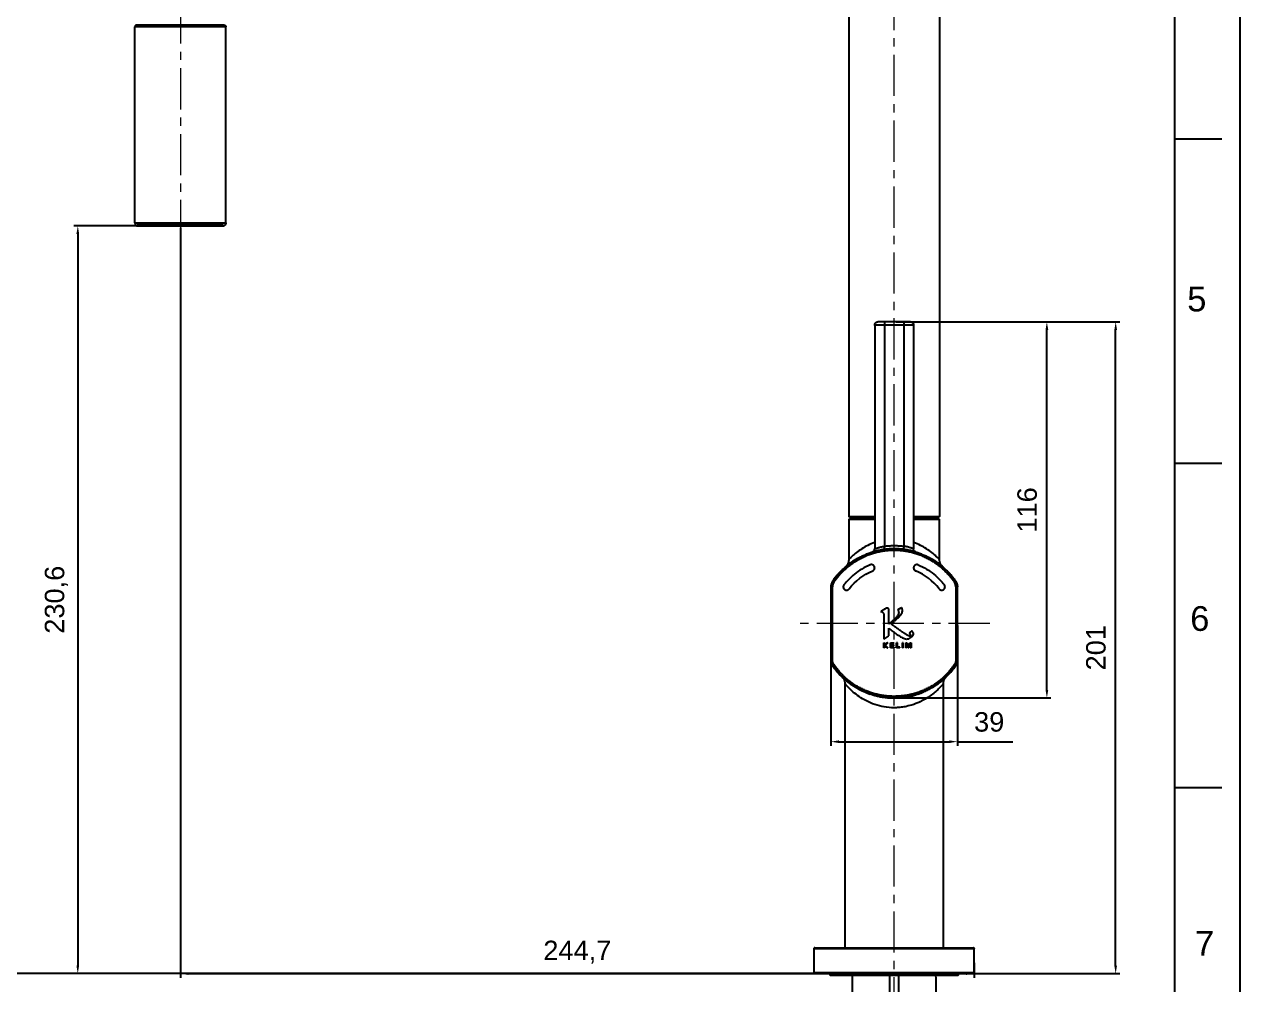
# Model space of a CAD drawing. Header units: millimetres. Extents: x 4044 to 4638, y 1705 to 2545.
# Drawn here: x 4263.5 to 4638.1, y 1864.4 to 2160.6 of the extents above; entities that cross this region are included whole.
import ezdxf

# ---------------------------------------------------------------- set-up
doc = ezdxf.new("R2010")
doc.units = ezdxf.units.MM
doc.linetypes.add('CENTERX2', pattern=[20.32, 12.7, -2.54, 2.54, -2.54])
doc.layers.get('Defpoints').update_dxf_attribs({"color": 3})
doc.layers.add('CENTER', color=1, linetype='CENTERX2', lineweight=15)
doc.layers.add('DIM', color=3, linetype='Continuous', lineweight=9)
doc.styles.get("Standard").update_dxf_attribs({"font": 'arial.ttf'})
doc.dimstyles.new('ISO-25$0', dxfattribs={"dimtxt": 3, "dimasz": 3.5, "dimexe": 1.25, "dimexo": 0, "dimtad": 1, "dimdsep": 46, "dimtxsty": 'Standard', "dimblk1": 'CLOSEDBLANK', "dimcen": 1, "dimadec": 0, "dimazin": 0, "dimtfac": 1, "dimtmove": 1, "dimatfit": 3, "dimfxl": 1, "dimarcsym": 0})

# ---------------------------------------------------------------- blocks, each defined once
blk = doc.blocks.new('*D15')
at = {"layer": 'Defpoints', "color": 0, "transparency": 16777216}
for p in [(4251.42, 2270.3), (4339.59, 2270.3), (4507.19, 1867.8)]:
    blk.add_point(p, dxfattribs=at)
at = {"layer": 'DIM', "color": 0, "lineweight": -2, "transparency": 16777216}
for p, q in [((4338.97, 2270.3), (4250.17, 2270.3)), ((4251.42, 1870.3), (4251.42, 2267.8)), ((4506.57, 1867.8), (4250.17, 1867.8))]:
    blk.add_line(p, q, dxfattribs=at)
at = {"layer": 'DIM', "color": 0, "transparency": 16777216}
for points in [[(4251.01, 2267.8), (4251.84, 2267.8), (4251.42, 2270.3)], [(4251.01, 1870.3), (4251.84, 1870.3), (4251.42, 1867.8)]]:
    blk.add_solid(points, dxfattribs=at)
at = {"layer": 'DIM', "color": 0, "transparency": 16777216, "insert": (4244.82, 2069.05), "char_height": 6, "attachment_point": 5, "rotation": 90}
blk.add_mtext('402,5', dxfattribs=at)
blk = doc.blocks.new('*D16')
at = {"layer": 'Defpoints', "color": 0, "transparency": 16777216}
for p in [(4311.59, 2098.37), (4556.29, 1871.8), (4556.29, 1867.8)]:
    blk.add_point(p, dxfattribs=at)
at = {"layer": 'DIM', "color": 0, "lineweight": -2, "transparency": 16777216}
for p, q in [((4311.59, 2097.74), (4311.59, 1866.55)), ((4556.29, 1871.18), (4556.29, 1866.55)), ((4314.09, 1867.8), (4553.79, 1867.8))]:
    blk.add_line(p, q, dxfattribs=at)
at = {"layer": 'DIM', "color": 0, "transparency": 16777216}
for points in [[(4314.09, 1868.21), (4314.09, 1867.38), (4311.59, 1867.8)], [(4553.79, 1868.21), (4553.79, 1867.38), (4556.29, 1867.8)]]:
    blk.add_solid(points, dxfattribs=at)
at = {"layer": 'DIM', "color": 0, "transparency": 16777216, "insert": (4433.94, 1874.4), "char_height": 6, "attachment_point": 5}
blk.add_mtext('244,7', dxfattribs=at)
blk = doc.blocks.new('*D17')
at = {"layer": 'Defpoints', "color": 0, "transparency": 16777216}
for p in [(4531.59, 2068.8), (4599.87, 2068.8), (4531.59, 1867.8)]:
    blk.add_point(p, dxfattribs=at)
at = {"layer": 'DIM', "color": 0, "lineweight": -2, "transparency": 16777216}
for p, q in [((4532.22, 2068.8), (4601.12, 2068.8)), ((4599.87, 1870.3), (4599.87, 2066.3)), ((4532.22, 1867.8), (4601.12, 1867.8))]:
    blk.add_line(p, q, dxfattribs=at)
at = {"layer": 'DIM', "color": 0, "transparency": 16777216}
for points in [[(4599.46, 2066.3), (4600.29, 2066.3), (4599.87, 2068.8)], [(4599.46, 1870.3), (4600.29, 1870.3), (4599.87, 1867.8)]]:
    blk.add_solid(points, dxfattribs=at)
at = {"layer": 'DIM', "color": 0, "transparency": 16777216, "insert": (4593.81, 1968.3), "char_height": 6, "attachment_point": 5, "rotation": 90}
blk.add_mtext('201', dxfattribs=at)
blk = doc.blocks.new('*D18')
at = {"layer": 'Defpoints', "color": 0, "transparency": 16777216}
for p in [(4531.59, 2068.8), (4578.67, 2068.8), (4531.59, 1952.8)]:
    blk.add_point(p, dxfattribs=at)
at = {"layer": 'DIM', "color": 0, "lineweight": -2, "transparency": 16777216}
for p, q in [((4532.22, 2068.8), (4579.92, 2068.8)), ((4578.67, 1955.3), (4578.67, 2066.3)), ((4532.22, 1952.8), (4579.92, 1952.8))]:
    blk.add_line(p, q, dxfattribs=at)
at = {"layer": 'DIM', "color": 0, "transparency": 16777216}
for points in [[(4578.25, 2066.3), (4579.09, 2066.3), (4578.67, 2068.8)], [(4578.25, 1955.3), (4579.09, 1955.3), (4578.67, 1952.8)]]:
    blk.add_solid(points, dxfattribs=at)
at = {"layer": 'DIM', "color": 0, "transparency": 16777216, "insert": (4572.61, 2010.8), "char_height": 6, "attachment_point": 5, "rotation": 90}
blk.add_mtext('116', dxfattribs=at)
blk = doc.blocks.new('*D19')
at = {"layer": 'Defpoints', "color": 0, "transparency": 16777216}
for p in [(4512.09, 1975.8), (4551.09, 1975.8), (4551.09, 1939.33)]:
    blk.add_point(p, dxfattribs=at)
at = {"layer": 'DIM', "color": 0, "lineweight": -2, "transparency": 16777216}
for p, q in [((4512.09, 1975.18), (4512.09, 1938.08)), ((4551.09, 1975.18), (4551.09, 1938.08)), ((4514.59, 1939.33), (4548.59, 1939.33)), ((4551.09, 1939.33), (4568.2, 1939.33))]:
    blk.add_line(p, q, dxfattribs=at)
at = {"layer": 'DIM', "color": 0, "transparency": 16777216}
for points in [[(4514.59, 1939.74), (4514.59, 1938.91), (4512.09, 1939.33)], [(4548.59, 1939.74), (4548.59, 1938.91), (4551.09, 1939.33)]]:
    blk.add_solid(points, dxfattribs=at)
at = {"layer": 'DIM', "color": 0, "transparency": 16777216, "insert": (4560.89, 1945.39), "char_height": 6, "attachment_point": 5}
blk.add_mtext('39', dxfattribs=at)
blk = doc.blocks.new('*D20')
at = {"layer": 'Defpoints', "color": 0, "transparency": 16777216}
for p in [(4311.59, 2098.4), (4279.97, 1867.8), (4311.59, 1867.8)]:
    blk.add_point(p, dxfattribs=at)
at = {"layer": 'DIM', "color": 0, "lineweight": -2, "transparency": 16777216}
for p, q in [((4310.97, 2098.4), (4278.72, 2098.4)), ((4279.97, 2095.9), (4279.97, 1870.3)), ((4310.97, 1867.8), (4278.72, 1867.8))]:
    blk.add_line(p, q, dxfattribs=at)
at = {"layer": 'DIM', "color": 0, "transparency": 16777216}
for points in [[(4279.55, 2095.9), (4280.39, 2095.9), (4279.97, 2098.4)], [(4279.55, 1870.3), (4280.39, 1870.3), (4279.97, 1867.8)]]:
    blk.add_solid(points, dxfattribs=at)
at = {"layer": 'DIM', "color": 0, "transparency": 16777216, "insert": (4273.36, 1983.1), "char_height": 6, "attachment_point": 5, "rotation": 90}
blk.add_mtext('230,6', dxfattribs=at)

msp = doc.modelspace()

# ---------------------------------------------------------------- linework, layer by layer
at = {"color": 7, "linetype": 'Continuous'}
for p, q in [((4638.1, 2545.19), (4638.1, 1705.19)), ((4618.1, 1725.19), (4618.1, 2525.19)), ((4618.1, 2125.19), (4632.64, 2125.19)), ((4618.1, 2025.19), (4632.64, 2025.19)), ((4618.1, 1925.19), (4632.64, 1925.19))]:
    msp.add_line(p, q, dxfattribs=at)
for centre, radius, start, end in [((3250.58, 1874.42), 1268.23, 359.32714, 359.67842), ((3248.37, 1874.44), 1281.95, 359.3272, 359.681), ((5814.82, 1874.44), 1281.95, 180.319, 180.6728), ((5812.6, 1874.42), 1268.23, 180.32158, 180.67286)]:
    msp.add_arc(centre, radius, start, end, dxfattribs=at)
for points in [[(4517.59, 2228.3), (4517.59, 2118.55), (4517.59, 2008.8)], [(4545.59, 2228.3), (4545.59, 2118.55), (4545.59, 2008.8)], [(4297.59, 2099.3), (4297.59, 2129.55), (4297.59, 2159.8)], [(4325.59, 2159.8), (4311.6, 2159.8), (4297.61, 2159.8)], [(4325.09, 2160.3), (4311.6, 2160.3), (4298.11, 2160.3)], [(4325.59, 2099.3), (4325.59, 2129.55), (4325.59, 2159.8)], [(4297.61, 2099.3), (4311.6, 2099.3), (4325.59, 2099.3)], [(4298.16, 2098.4), (4311.59, 2098.4), (4325.01, 2098.4)], [(4298.31, 2098.37), (4311.59, 2098.37), (4324.88, 2098.37)], [(4298.59, 2098.67), (4298.59, 2098.98), (4298.59, 2099.3)], [(4298.59, 2098.67), (4305.09, 2098.67), (4311.59, 2098.67)], [(4311.59, 2098.67), (4318.09, 2098.67), (4324.58, 2098.67)], [(4324.59, 2098.67), (4324.59, 2098.98), (4324.59, 2099.3)]]:
    msp.add_open_spline(points, degree=2)
for points, weights in [([(4298.09, 2160.3), (4297.59, 2160.3), (4297.59, 2159.8)], [1, 0.707106781187, 1]), ([(4325.09, 2160.3), (4325.59, 2160.3), (4325.59, 2159.8)], [1, 0.707106781187, 1]), ([(4298.31, 2098.37), (4298.26, 2098.37), (4298.21, 2098.38)], [0.93796724818, 0.93796724818, 0.963637365479]), ([(4298.39, 2098.39), (4298.37, 2098.38), (4298.34, 2098.37)], [0.956406959611, 0.945420448113, 0.940979778471]), ([(4298.5, 2098.46), (4298.46, 2098.41), (4298.39, 2098.39)], [1, 0.975285666431, 1]), ([(4324.89, 2098.37), (4324.93, 2098.37), (4324.97, 2098.38)], [1, 0.947231379391, 0.91347670067]), ([(4325.59, 2099.3), (4325.59, 2098.67), (4325.02, 2098.4)], [1, 0.845154254729, 1])]:
    msp.add_rational_spline(points, weights, degree=2)
for points, weights, knots in [([(4297.59, 2099.3), (4297.59, 2099.02), (4297.74, 2098.78), (4297.89, 2098.53), (4298.16, 2098.4)], [1, 0.963063063354, 1, 0.957870893958, 1], [0, 0, 0, 0.545282, 0.545282, 1.127885, 1.127885, 1.127885]), ([(4298.59, 2098.67), (4298.59, 2098.5), (4298.45, 2098.42), (4298.45, 2098.41), (4298.45, 2098.41)], [1, 0.875934496359, 1, 0.998046843441, 0.99615518376], [0, 0, 0, 0.3020561, 0.3020561, 0.3068114, 0.3068114, 0.3068114]), ([(4324.59, 2098.67), (4324.59, 2098.54), (4324.68, 2098.46), (4324.75, 2098.39), (4324.84, 2098.37)], [1, 0.923879532512, 1, 0.954153958077, 1], [0, 0, 0, 0.2356194, 0.2356194, 0.418005, 0.418005, 0.418005])]:
    msp.add_rational_spline(points, weights, degree=2, knots=knots)
at = {"lineweight": -3}
for points, weights in [([(4525.59, 2067.8), (4525.59, 2068.8), (4526.59, 2068.8)], [1, 0.70710678118, 1]), ([(4528.59, 2068.8), (4526.59, 2068.8), (4526.59, 2068.8)], [1, 0.70710678119, 1]), ([(4528.59, 2068.8), (4528.59, 2068.8), (4528.59, 2067.8)], [1, 0.707106781191, 1]), ([(4534.59, 2068.8), (4534.59, 2068.8), (4534.59, 2067.8)], [1, 0.707106781191, 1]), ([(4536.59, 2068.8), (4536.59, 2068.8), (4534.59, 2068.8)], [1, 0.70710678119, 1]), ([(4536.59, 2068.8), (4537.59, 2068.8), (4537.59, 2067.8)], [1, 0.7071067812, 1]), ([(4528.59, 2067.8), (4525.59, 2067.8), (4525.59, 2067.8)], [1, 0.70710678119, 1]), ([(4537.59, 2067.8), (4537.59, 2067.8), (4534.59, 2067.8)], [1, 0.70710678119, 1]), ([(4517.59, 2008.8), (4517.59, 2008.8), (4525.59, 2008.8)], [1, 0.792409555202, 0.879081933873]), ([(4525.59, 2008.1), (4518.09, 2008.1), (4518.09, 2008.1)], [0.876472951381, 0.795618151175, 1]), ([(4537.59, 2008.8), (4545.59, 2008.8), (4545.59, 2008.8)], [0.879080345795, 0.792411457047, 1]), ([(4545.09, 2008.1), (4545.09, 2008.1), (4537.59, 2008.1)], [1, 0.795625495804, 0.876467140582]), ([(4525.59, 2007.8), (4517.59, 2007.8), (4517.59, 2007.8)], [0.8790818698, 0.792409631933, 1]), ([(4545.59, 2007.8), (4545.59, 2007.8), (4537.59, 2007.8)], [1, 0.792411380316, 0.879080409866]), ([(4512.62, 1988.8), (4518.46, 1997.33), (4528.72, 1998.62)], [1, 0.912092442077, 1]), ([(4531.59, 1998.3), (4519.73, 1998.3), (4513.03, 1988.52)], [1, 0.884627810939, 1]), ([(4528.59, 1999.61), (4530.09, 1999.8), (4531.59, 1999.8)], [1, 0.998037259237, 1]), ([(4531.59, 1998.8), (4530.15, 1998.8), (4528.72, 1998.62)], [1, 0.998037259237, 1]), ([(4531.59, 1999.8), (4533.1, 1999.8), (4534.59, 1999.61)], [1, 0.998037259236, 1]), ([(4534.47, 1998.62), (4533.04, 1998.8), (4531.59, 1998.8)], [1, 0.998037259237, 1]), ([(4550.15, 1988.52), (4543.45, 1998.3), (4531.59, 1998.3)], [1, 0.884627810938, 1]), ([(4534.47, 1998.62), (4544.72, 1997.33), (4550.57, 1988.8)], [1, 0.912092442077, 1]), ([(4517.59, 1995.47), (4517.59, 1994.15), (4516.62, 1993.26)], [1, 0.915186089664, 0.999793936553]), ([(4524.6, 1993.93), (4524.41, 1993.93), (4524.23, 1993.86)], [1, 0.9811918534, 1]), ([(4525.59, 1992.94), (4525.59, 1993.93), (4524.6, 1993.93)], [1, 0.707106781212, 1]), ([(4538.58, 1993.93), (4537.59, 1993.93), (4537.59, 1992.94)], [1, 0.707106781186, 1]), ([(4538.96, 1993.86), (4538.78, 1993.93), (4538.58, 1993.93)], [1, 0.981191853403, 1]), ([(4546.57, 1993.26), (4545.59, 1994.15), (4545.59, 1995.47)], [0.998737740568, 0.914702554319, 1]), ([(4546.58, 1993.25), (4546.58, 1993.25), (4546.58, 1993.25)], [0.999996746941, 0.999997980024, 0.99999926437]), ([(4524.98, 1992), (4525.59, 1992.25), (4525.59, 1992.92)], [1, 0.829981500516, 1]), ([(4537.59, 1992.92), (4537.59, 1992.25), (4538.21, 1992)], [1, 0.829981500461, 1]), ([(4512.62, 1988.8), (4512.09, 1988.03), (4512.09, 1987.1)], [1, 0.95524865873, 1]), ([(4512.59, 1987.1), (4512.09, 1987.1), (4512.09, 1987.1)], [1, 0.707106781188, 1]), ([(4513.03, 1988.52), (4512.59, 1987.88), (4512.59, 1987.1)], [1, 0.95524865873, 1]), ([(4513.03, 1988.52), (4512.62, 1988.8), (4512.62, 1988.8)], [1, 0.707106781187, 1]), ([(4516.12, 1987.67), (4515.91, 1987.4), (4515.91, 1987.06)], [1, 0.947194339936, 1]), ([(4515.91, 1987.06), (4515.91, 1986.54), (4516.35, 1986.25)], [1, 0.883799329321, 1]), ([(4516.36, 1986.24), (4516.61, 1986.06), (4516.92, 1986.06)], [1, 0.955771834803, 1]), ([(4516.92, 1986.06), (4517.41, 1986.06), (4517.71, 1986.45)], [1, 0.896412659692, 1]), ([(4545.48, 1986.45), (4545.78, 1986.06), (4546.27, 1986.06)], [1, 0.896412659683, 1]), ([(4546.27, 1986.06), (4546.57, 1986.06), (4546.82, 1986.24)], [1, 0.955771834796, 1]), ([(4546.84, 1986.25), (4547.27, 1986.54), (4547.27, 1987.06)], [1, 0.883799329283, 1]), ([(4547.27, 1987.06), (4547.27, 1987.4), (4547.07, 1987.67)], [1, 0.947194339898, 1]), ([(4550.57, 1988.8), (4550.57, 1988.8), (4550.15, 1988.52)], [1, 0.707106781201, 1]), ([(4550.59, 1987.1), (4550.59, 1987.88), (4550.15, 1988.52)], [1, 0.955248658699, 1]), ([(4550.57, 1988.8), (4551.09, 1988.03), (4551.09, 1987.1)], [1, 0.955248658708, 1]), ([(4551.09, 1987.1), (4551.09, 1987.1), (4550.59, 1987.1)], [1, 0.70710678119, 1]), ([(4512.59, 1964.5), (4512.09, 1964.5), (4512.09, 1964.5)], [1, 0.707106781185, 1]), ([(4512.09, 1964.5), (4512.09, 1963.57), (4512.62, 1962.8)], [1, 0.955248658727, 1]), ([(4513.03, 1963.09), (4512.59, 1963.72), (4512.59, 1964.5)], [1, 0.955248658727, 1]), ([(4513.03, 1963.09), (4512.62, 1962.8), (4512.62, 1962.8)], [1, 0.707106781187, 1]), ([(4531.59, 1953.3), (4519.73, 1953.3), (4513.03, 1963.09)], [1, 0.884627810939, 1]), ([(4550.15, 1963.09), (4543.45, 1953.3), (4531.59, 1953.3)], [1, 0.884627810939, 1]), ([(4550.59, 1964.5), (4550.59, 1963.72), (4550.15, 1963.09)], [1, 0.95524865873, 1]), ([(4550.15, 1963.09), (4550.57, 1962.8), (4550.57, 1962.8)], [1, 0.707106781187, 1]), ([(4551.09, 1964.5), (4551.09, 1963.57), (4550.57, 1962.8)], [1, 0.95524865873, 1]), ([(4551.09, 1964.5), (4551.09, 1964.5), (4550.59, 1964.5)], [1, 0.707106781188, 1]), ([(4531.59, 1952.8), (4519.47, 1952.8), (4512.62, 1962.8)], [1, 0.884627810939, 1]), ([(4515.54, 1959.33), (4516.39, 1958.45), (4516.39, 1957.23)], [0.995351923196, 0.924352145798, 1]), ([(4550.57, 1962.8), (4543.72, 1952.8), (4531.59, 1952.8)], [1, 0.884627810939, 1]), ([(4546.79, 1957.23), (4546.79, 1958.35), (4547.52, 1959.19)], [1, 0.930261687951, 0.985153976911]), ([(4531.59, 1952.8), (4531.59, 1952.8), (4531.59, 1953.3)], [1, 0.707106781184, 1]), ([(4506.89, 1875.5), (4506.89, 1875.5), (4531.59, 1875.5)], [1, 0.707106781187, 1]), ([(4507.19, 1875.8), (4506.89, 1875.8), (4506.89, 1875.5)], [1, 0.707106781187, 1]), ([(4507.19, 1875.8), (4507.19, 1875.8), (4531.59, 1875.8)], [1, 0.707106781187, 1]), ([(4531.59, 1875.8), (4555.99, 1875.8), (4555.99, 1875.8)], [1, 0.707106781187, 1]), ([(4531.59, 1875.5), (4556.29, 1875.5), (4556.29, 1875.5)], [1, 0.707106781187, 1]), ([(4555.99, 1875.8), (4556.29, 1875.8), (4556.29, 1875.5)], [1, 0.707106781187, 1]), ([(4506.89, 1868.1), (4506.89, 1868.1), (4531.59, 1868.1)], [1, 0.707106781187, 1]), ([(4507.19, 1867.8), (4506.89, 1867.8), (4506.89, 1868.1)], [1, 0.707106781187, 1]), ([(4507.19, 1867.8), (4507.19, 1867.8), (4531.59, 1867.8)], [1, 0.707106781187, 1]), ([(4511.89, 1867.3), (4511.89, 1867.3), (4531.59, 1867.3)], [1, 0.707106781187, 1]), ([(4531.59, 1868.1), (4556.29, 1868.1), (4556.29, 1868.1)], [1, 0.707106781187, 1]), ([(4531.59, 1867.8), (4555.99, 1867.8), (4555.99, 1867.8)], [1, 0.707106781187, 1]), ([(4531.59, 1867.3), (4551.29, 1867.3), (4551.29, 1867.3)], [1, 0.707106781187, 1]), ([(4556.29, 1868.1), (4556.29, 1867.8), (4555.99, 1867.8)], [1, 0.707106781187, 1])]:
    msp.add_rational_spline(points, weights, degree=2, dxfattribs=at)
for points, degree in [([(4534.59, 2068.8), (4531.59, 2068.8), (4528.59, 2068.8)], 2), ([(4525.59, 2067.8), (4525.59, 2033.28), (4525.59, 1998.76)], 2), ([(4528.59, 2067.8), (4528.59, 2033.71), (4528.59, 1999.61)], 2), ([(4534.59, 2067.8), (4531.59, 2067.8), (4528.59, 2067.8)], 2), ([(4534.59, 2067.8), (4534.59, 2033.71), (4534.59, 1999.61)], 2), ([(4537.59, 2067.8), (4537.59, 2033.28), (4537.59, 1998.76)], 2), ([(4518.09, 2008.1), (4518.09, 2008.45), (4518.09, 2008.8)], 2), ([(4518.88, 2008.1), (4518.88, 2007.95), (4518.88, 2007.8)], 2), ([(4544.34, 2008.1), (4544.34, 2007.95), (4544.34, 2007.8)], 2), ([(4545.09, 2008.8), (4545.09, 2008.45), (4545.09, 2008.1)], 2), ([(4517.59, 2007.8), (4517.59, 2001.64), (4517.59, 1995.47)], 2), ([(4545.59, 1995.47), (4545.59, 2001.64), (4545.59, 2007.8)], 2), ([(4528.72, 1998.62), (4528.37, 1998.58), (4528.03, 1998.52), (4527.7, 1998.47)], 3), ([(4516.91, 1993.51), (4516.68, 1993.32), (4516.55, 1993.2), (4516.55, 1993.2)], 3), ([(4525.59, 1992.92), (4525.59, 1992.93), (4525.59, 1992.94)], 2), ([(4537.59, 1992.94), (4537.59, 1992.93), (4537.59, 1992.92)], 2), ([(4544.41, 1994.89), (4543.8, 1995.31), (4543.07, 1995.75), (4542.25, 1996.18)], 3), ([(4546.63, 1993.2), (4546.63, 1993.2), (4546.5, 1993.32), (4546.26, 1993.52)], 3), ([(4517.71, 1986.45), (4519.58, 1988.9), (4522.12, 1990.84), (4524.98, 1992)], 3), ([(4545.48, 1986.45), (4543.61, 1988.9), (4541.06, 1990.84), (4538.21, 1992)], 3), ([(4512.09, 1987.1), (4512.09, 1975.8), (4512.09, 1964.5)], 2), ([(4512.59, 1964.5), (4512.59, 1975.8), (4512.59, 1987.1)], 2), ([(4516.35, 1986.25), (4516.35, 1986.24), (4516.36, 1986.24)], 2), ([(4546.82, 1986.24), (4546.83, 1986.24), (4546.84, 1986.25)], 2), ([(4550.59, 1987.1), (4550.59, 1975.8), (4550.59, 1964.5)], 2), ([(4551.09, 1964.5), (4551.09, 1975.8), (4551.09, 1987.1)], 2), ([(4528.36, 1980.03), (4527.92, 1979.74), (4527.48, 1979.45)], 2), ([(4527.48, 1979.45), (4527.71, 1979.39), (4527.92, 1979.28), (4528.11, 1979.14)], 3), ([(4528.89, 1980.34), (4528.7, 1980.25), (4528.53, 1980.14), (4528.36, 1980.03)], 3), ([(4528.42, 1978.21), (4528.42, 1974.61), (4528.42, 1971)], 2), ([(4529.93, 1975.61), (4529.93, 1977.82), (4529.93, 1980.03)], 2), ([(4533.91, 1980.62), (4533.29, 1980.32), (4532.68, 1980.03)], 2), ([(4529.93, 1972), (4529.93, 1973.14), (4529.93, 1974.29)], 2), ([(4534.34, 1972.97), (4532.44, 1974.34), (4530.54, 1975.72)], 2), ([(4528.42, 1971), (4529.17, 1971.5), (4529.93, 1972)], 2), ([(4534.15, 1971.37), (4534.34, 1971.27), (4534.74, 1971.1), (4535.17, 1970.98), (4535.38, 1970.98)], 3), ([(4535.38, 1970.98), (4535.62, 1970.98), (4535.86, 1971.01), (4536.09, 1971.07)], 3), ([(4536.09, 1971.07), (4536.34, 1971.13), (4536.79, 1971.38), (4537.15, 1971.75), (4537.31, 1971.95)], 3), ([(4537.07, 1973.47), (4536.65, 1973.12), (4536.24, 1972.77)], 2), ([(4536.24, 1972.77), (4536.38, 1972.67), (4536.62, 1972.39), (4536.67, 1972.03), (4536.65, 1971.85)], 3), ([(4537.44, 1972.98), (4537.4, 1973.07), (4537.29, 1973.25), (4537.15, 1973.41), (4537.07, 1973.47)], 3), ([(4528.4, 1968.26), (4528.4, 1969.06), (4528.4, 1969.86)], 2), ([(4528.4, 1969.86), (4528.51, 1969.86), (4528.63, 1969.86)], 2), ([(4528.63, 1968.26), (4528.51, 1968.26), (4528.4, 1968.26)], 2), ([(4528.63, 1969.86), (4528.63, 1969.5), (4528.63, 1969.15)], 2), ([(4528.63, 1969.15), (4528.98, 1969.5), (4529.34, 1969.86)], 2), ([(4528.63, 1968.97), (4528.63, 1968.62), (4528.63, 1968.26)], 2), ([(4529.34, 1968.26), (4528.99, 1968.62), (4528.63, 1968.97)], 2), ([(4529.63, 1969.86), (4529.24, 1969.46), (4528.84, 1969.07)], 2), ([(4528.84, 1969.07), (4529.24, 1968.66), (4529.64, 1968.26)], 2), ([(4529.34, 1969.86), (4529.48, 1969.86), (4529.63, 1969.86)], 2), ([(4529.64, 1968.26), (4529.49, 1968.26), (4529.34, 1968.26)], 2), ([(4530.44, 1968.26), (4530.44, 1969.06), (4530.44, 1969.86)], 2), ([(4530.44, 1969.86), (4530.99, 1969.86), (4531.54, 1969.86)], 2), ([(4531.56, 1968.26), (4531, 1968.26), (4530.44, 1968.26)], 2), ([(4531.54, 1969.66), (4531.11, 1969.66), (4530.67, 1969.66)], 2), ([(4530.67, 1969.66), (4530.67, 1969.43), (4530.67, 1969.19)], 2), ([(4530.67, 1969.19), (4531.1, 1969.19), (4531.52, 1969.19)], 2), ([(4531.52, 1968.99), (4531.1, 1968.99), (4530.67, 1968.99)], 2), ([(4530.67, 1968.99), (4530.67, 1968.72), (4530.67, 1968.46)], 2), ([(4530.67, 1968.46), (4531.12, 1968.46), (4531.56, 1968.46)], 2), ([(4531.52, 1969.19), (4531.52, 1969.09), (4531.52, 1968.99)], 2), ([(4531.54, 1969.86), (4531.54, 1969.76), (4531.54, 1969.66)], 2), ([(4531.56, 1968.46), (4531.56, 1968.36), (4531.56, 1968.26)], 2), ([(4532.36, 1968.26), (4532.36, 1969.06), (4532.36, 1969.86)], 2), ([(4532.6, 1969.86), (4532.48, 1969.86), (4532.36, 1969.86)], 2), ([(4533.37, 1968.26), (4532.87, 1968.26), (4532.36, 1968.26)], 2), ([(4532.6, 1968.46), (4532.6, 1969.16), (4532.6, 1969.86)], 2), ([(4533.37, 1968.46), (4532.98, 1968.46), (4532.6, 1968.46)], 2), ([(4533.37, 1968.26), (4533.37, 1968.36), (4533.37, 1968.46)], 2), ([(4534.15, 1968.26), (4534.15, 1969.06), (4534.15, 1969.86)], 2), ([(4534.39, 1969.86), (4534.27, 1969.86), (4534.15, 1969.86)], 2), ([(4534.39, 1968.26), (4534.27, 1968.26), (4534.15, 1968.26)], 2), ([(4534.39, 1968.26), (4534.39, 1969.06), (4534.39, 1969.86)], 2), ([(4535.17, 1968.26), (4535.17, 1969.06), (4535.17, 1969.86)], 2), ([(4535.17, 1969.86), (4535.33, 1969.86), (4535.5, 1969.86)], 2), ([(4535.41, 1968.26), (4535.29, 1968.26), (4535.17, 1968.26)], 2), ([(4535.41, 1969.47), (4535.41, 1968.87), (4535.41, 1968.26)], 2), ([(4535.88, 1968.26), (4535.65, 1968.87), (4535.41, 1969.47)], 2), ([(4535.5, 1969.86), (4535.74, 1969.24), (4535.99, 1968.62)], 2), ([(4536.08, 1968.26), (4535.98, 1968.26), (4535.88, 1968.26)], 2), ([(4535.99, 1968.62), (4536.23, 1969.24), (4536.47, 1969.86)], 2), ([(4536.57, 1969.48), (4536.32, 1968.87), (4536.08, 1968.26)], 2), ([(4536.47, 1969.86), (4536.64, 1969.86), (4536.81, 1969.86)], 2), ([(4536.57, 1968.26), (4536.57, 1968.87), (4536.57, 1969.48)], 2), ([(4536.81, 1968.26), (4536.69, 1968.26), (4536.57, 1968.26)], 2), ([(4536.81, 1969.86), (4536.81, 1969.06), (4536.81, 1968.26)], 2), ([(4516.2, 1958.71), (4515.74, 1959.13), (4515.49, 1959.38), (4515.49, 1959.38)], 3), ([(4550.57, 1962.8), (4549.66, 1961.47), (4547.55, 1959.01), (4544.99, 1957.03), (4543.61, 1956.19)], 3), ([(4547.66, 1959.34), (4547.57, 1959.26), (4547.34, 1959.03), (4546.98, 1958.71)], 3), ([(4549.03, 1960.81), (4549.51, 1961.36), (4550.28, 1962.36), (4550.57, 1962.8), (4550.57, 1962.8)], 3), ([(4516.39, 1957.23), (4516.39, 1916.52), (4516.39, 1875.8)], 2), ([(4546.79, 1957.23), (4546.79, 1957.1), (4546.32, 1956.73), (4545.33, 1955.63), (4544.13, 1954.55), (4542.79, 1953.5), (4541.18, 1952.43), (4539.52, 1951.57), (4538.15, 1951.02), (4537.69, 1950.82), (4535.3, 1950.14), (4533.82, 1949.92), (4532.14, 1949.8), (4531.7, 1949.79), (4531.59, 1949.8)], 3), ([(4543.45, 1956.09), (4543.51, 1956.13), (4543.56, 1956.16), (4543.61, 1956.19)], 3), ([(4546.79, 1875.8), (4546.79, 1916.52), (4546.79, 1957.23)], 2), ([(4525.28, 1953.68), (4526.77, 1953.26), (4528.4, 1952.97), (4530.06, 1952.85)], 3), ([(4506.89, 1875.5), (4506.89, 1871.8), (4506.89, 1868.1)], 2), ([(4556.29, 1868.1), (4556.29, 1871.8), (4556.29, 1875.5)], 2), ([(4511.89, 1867.3), (4511.89, 1867.55), (4511.89, 1867.8)], 2), ([(4511.89, 1867.3), (4511.89, 1867.55), (4511.89, 1867.8)], 2), ([(4551.29, 1867.8), (4551.29, 1867.55), (4551.29, 1867.3)], 2), ([(4551.29, 1867.8), (4551.29, 1867.55), (4551.29, 1867.3)], 2)]:
    msp.add_open_spline(points, degree=degree, dxfattribs=at)
for points, knots in [([(4525.59, 2000.76), (4524.11, 2000.23), (4521.33, 1998.8), (4518.39, 1996.35), (4517.59, 1995.47), (4517.59, 1995.47)], [-0.01695664, -0.01695664, -0.01695664, -0.01695664, -0.01170935, -0.00585468, 0, 0, 0, 0]), ([(4545.59, 1995.47), (4545.59, 1995.47), (4544.8, 1996.35), (4541.86, 1998.8), (4539.08, 2000.23), (4537.59, 2000.76)], [-0.0234187, -0.0234187, -0.0234187, -0.0234187, -0.01756403, -0.01170935, -0.0064623, -0.0064623, -0.0064623, -0.0064623]), ([(4527.7, 1998.47), (4527.55, 1998.44), (4527.16, 1998.37), (4526.69, 1998.27), (4526.29, 1998.18), (4526.01, 1998.11), (4525.76, 1998.05), (4525.46, 1997.97), (4525.16, 1997.89), (4524.94, 1997.82), (4524.88, 1997.8), (4524.88, 1997.8)], [0.001071456, 0.001071456, 0.001071456, 0.001071456, 0.00156085, 0.002341274, 0.002731487, 0.003121699, 0.003511912, 0.003902124, 0.004682549, 0.005462974, 0.006243398, 0.006243398, 0.006243398, 0.006243398]), ([(4524.9, 1997.81), (4524.99, 1997.84), (4525.18, 1997.93), (4525.37, 1998.11), (4525.49, 1998.3), (4525.57, 1998.5), (4525.59, 1998.66), (4525.59, 1998.76)], [-0.001260799, -0.001260799, -0.001260799, -0.001260799, -0.000963443, -0.000642295, -0.000481722, -0.000321148, 0, 0, 0, 0]), ([(4525.59, 1998.76), (4525.59, 1998.76), (4525.63, 1998.78), (4525.81, 1998.85), (4526.04, 1998.93), (4526.28, 1999.02), (4526.47, 1999.08), (4526.69, 1999.15), (4527.01, 1999.25), (4527.61, 1999.42), (4528.2, 1999.55), (4528.59, 1999.61)], [0, 0, 0, 0, 0.000602662, 0.001205324, 0.001807985, 0.002109316, 0.002410647, 0.002711978, 0.003013309, 0.003615971, 0.004821294, 0.004821294, 0.004821294, 0.004821294]), ([(4528.72, 1998.62), (4528.72, 1998.62), (4528.71, 1998.66), (4528.69, 1998.85), (4528.66, 1999.07), (4528.63, 1999.31), (4528.61, 1999.5), (4528.59, 1999.61)], [-0.001589408, -0.001589408, -0.001589408, -0.001589408, -0.001192056, -0.000794704, -0.000596028, -0.000397352, 0, 0, 0, 0]), ([(4534.59, 1999.61), (4534.58, 1999.5), (4534.55, 1999.31), (4534.52, 1999.07), (4534.5, 1998.85), (4534.47, 1998.66), (4534.47, 1998.62), (4534.47, 1998.62)], [-0.001589408, -0.001589408, -0.001589408, -0.001589408, -0.001192056, -0.00099338, -0.000794704, -0.000397352, 0, 0, 0, 0]), ([(4537.17, 1998.11), (4537.17, 1998.11), (4536.99, 1998.16), (4536.61, 1998.25), (4535.72, 1998.43), (4534.97, 1998.56), (4534.47, 1998.62)], [0.003130199, 0.003130199, 0.003130199, 0.003130199, 0.003130956, 0.003913695, 0.004696434, 0.006261912, 0.006261912, 0.006261912, 0.006261912]), ([(4537.59, 1998.76), (4537.59, 1998.76), (4537.47, 1998.81), (4537.1, 1998.95), (4536.72, 1999.08), (4536.27, 1999.23), (4535.57, 1999.42), (4534.99, 1999.55), (4534.59, 1999.61)], [-0.004836426, -0.004836426, -0.004836426, -0.004836426, -0.00362732, -0.003022766, -0.002418213, -0.00181366, -0.001209107, 0, 0, 0, 0]), ([(4537.35, 1998.07), (4537.38, 1998.06), (4537.48, 1998.04), (4537.72, 1997.97), (4538.02, 1997.89), (4538.21, 1997.83), (4538.27, 1997.81), (4538.28, 1997.81)], [0.003403295, 0.003403295, 0.003403295, 0.003403295, 0.003511912, 0.003902124, 0.004682549, 0.005462974, 0.005845548, 0.005845548, 0.005845548, 0.005845548]), ([(4538.29, 1997.8), (4538.2, 1997.83), (4538.01, 1997.92), (4537.81, 1998.11), (4537.7, 1998.3), (4537.61, 1998.5), (4537.59, 1998.66), (4537.59, 1998.76)], [-0.001276156, -0.001276156, -0.001276156, -0.001276156, -0.000963443, -0.000642295, -0.000481722, -0.000321148, 0, 0, 0, 0]), ([(4524.23, 1993.86), (4522.41, 1993.11), (4519.28, 1991.21), (4517.01, 1988.84), (4516.12, 1987.67)], [-0.01038563, -0.01038563, -0.01038563, -0.01038563, -0.00490209, 0, 0, 0, 0]), ([(4518.77, 1994.89), (4518.38, 1994.63), (4517.63, 1994.09), (4517.11, 1993.67), (4516.91, 1993.51)], [0.017154818, 0.017154818, 0.017154818, 0.017154818, 0.01971823, 0.022757037, 0.022757037, 0.022757037, 0.022757037]), ([(4520.93, 1996.18), (4520.93, 1996.18), (4520.11, 1995.75), (4519.39, 1995.31), (4518.77, 1994.89)], [0.013145276, 0.013145276, 0.013145276, 0.013145276, 0.013145486, 0.017154818, 0.017154818, 0.017154818, 0.017154818]), ([(4538.96, 1993.86), (4540.78, 1993.11), (4543.9, 1991.21), (4546.17, 1988.84), (4547.07, 1987.67)], [0, 0, 0, 0, 0.00548353, 0.01038563, 0.01038563, 0.01038563, 0.01038563]), ([(4546.26, 1993.52), (4546.06, 1993.69), (4545.55, 1994.1), (4544.8, 1994.63), (4544.41, 1994.89)], [0.003620206, 0.003620206, 0.003620206, 0.003620206, 0.006572744, 0.009136158, 0.009136158, 0.009136158, 0.009136158]), ([(4514.6, 1991.31), (4514.6, 1991.31), (4514, 1990.64), (4513, 1989.38), (4512.62, 1988.8), (4512.62, 1988.8)], [0.005083529, 0.005083529, 0.005083529, 0.005083529, 0.005083567, 0.009269128, 0.013454687, 0.013454687, 0.013454687, 0.013454687]), ([(4550.57, 1988.8), (4550.57, 1988.8), (4550.18, 1989.38), (4549.19, 1990.64), (4548.58, 1991.31)], [0, 0, 0, 0, 0.00418556, 0.00837112, 0.00837112, 0.00837112, 0.00837112]), ([(4528.11, 1979.14), (4528.21, 1979.06), (4528.33, 1978.88), (4528.41, 1978.55), (4528.42, 1978.34), (4528.42, 1978.21)], [0, 0, 0, 0, 0.000382339, 0.000637231, 0.001019569, 0.001019569, 0.001019569, 0.001019569]), ([(4529.52, 1980.53), (4529.41, 1980.53), (4529.19, 1980.49), (4528.98, 1980.4), (4528.89, 1980.34)], [0, 0, 0, 0, 0.000336053, 0.000672106, 0.000672106, 0.000672106, 0.000672106]), ([(4529.93, 1980.03), (4529.93, 1980.07), (4529.93, 1980.14), (4529.91, 1980.23), (4529.89, 1980.29), (4529.87, 1980.34), (4529.85, 1980.38), (4529.81, 1980.42), (4529.77, 1980.46), (4529.72, 1980.49), (4529.64, 1980.52), (4529.57, 1980.53), (4529.52, 1980.53)], [0, 0, 0, 0, 0.0001389445, 0.0002084167, 0.0002778889, 0.0003242037, 0.0003705185, 0.0004168334, 0.0004863056, 0.0005326204, 0.0006020926, 0.0007410371, 0.0007410371, 0.0007410371, 0.0007410371]), ([(4532.68, 1980.03), (4532.76, 1979.94), (4532.9, 1979.74), (4533.02, 1979.33), (4533, 1978.97), (4532.87, 1978.63), (4532.73, 1978.37), (4532.49, 1978.02), (4532.19, 1977.65), (4531.86, 1977.3), (4531.48, 1976.92), (4530.85, 1976.37), (4530.3, 1975.91), (4529.93, 1975.61)], [0, 0, 0, 0, 0.00035998, 0.00071996, 0.001259931, 0.001439921, 0.001799901, 0.002159881, 0.002699851, 0.003239821, 0.003599802, 0.004319762, 0.005759683, 0.005759683, 0.005759683, 0.005759683]), ([(4530.54, 1975.72), (4530.97, 1976.04), (4531.61, 1976.54), (4532.35, 1977.14), (4532.75, 1977.51), (4533.06, 1977.81), (4533.34, 1978.11), (4533.61, 1978.42), (4533.84, 1978.71), (4534.01, 1979), (4534.15, 1979.38), (4534.21, 1979.93), (4534.05, 1980.39), (4533.91, 1980.62)], [0, 0, 0, 0, 0.001631256, 0.002446884, 0.002854698, 0.003262513, 0.00377228, 0.004078141, 0.004485955, 0.004893769, 0.005097676, 0.005709397, 0.006525025, 0.006525025, 0.006525025, 0.006525025]), ([(4529.93, 1974.29), (4530.35, 1973.96), (4530.94, 1973.5), (4531.72, 1972.93), (4532.33, 1972.49), (4533.13, 1971.96), (4533.77, 1971.57), (4534.15, 1971.37)], [0, 0, 0, 0, 0.001604427, 0.002246197, 0.002887968, 0.003850624, 0.005134165, 0.005134165, 0.005134165, 0.005134165]), ([(4536.65, 1971.85), (4536.54, 1971.86), (4536.32, 1971.88), (4535.97, 1972.01), (4535.57, 1972.19), (4535.17, 1972.45), (4534.82, 1972.66), (4534.55, 1972.84), (4534.42, 1972.93), (4534.34, 1972.97)], [0, 0, 0, 0, 0.000323928, 0.000647855, 0.001133746, 0.001619638, 0.002105529, 0.002348475, 0.00259142, 0.00259142, 0.00259142, 0.00259142]), ([(4537.31, 1971.95), (4537.42, 1972.09), (4537.59, 1972.44), (4537.52, 1972.82), (4537.44, 1972.98)], [0, 0, 0, 0, 0.000566938, 0.001133876, 0.001133876, 0.001133876, 0.001133876]), ([(4512.62, 1962.8), (4512.62, 1962.8), (4512.91, 1962.36), (4513.67, 1961.36), (4514.15, 1960.81), (4514.15, 1960.81)], [0, 0, 0, 0, 0.003626745, 0.007253491, 0.007256249, 0.007256249, 0.007256249, 0.007256249]), ([(4512.62, 1962.8), (4513.53, 1961.47), (4515.63, 1959.01), (4519.48, 1956.05), (4523.83, 1953.98), (4526.94, 1953.22), (4528.5, 1953.01)], [0, 0, 0, 0, 0.00500461, 0.01000922, 0.01501383, 0.01989907, 0.01989907, 0.01989907, 0.01989907]), ([(4515.49, 1959.38), (4515.49, 1959.38), (4515.64, 1959.23), (4515.94, 1958.94), (4516.01, 1958.88)], [0, 0, 0, 0, 0.003518292, 0.004422031, 0.004422031, 0.004422031, 0.004422031]), ([(4547.21, 1958.91), (4547.26, 1958.96), (4547.31, 1959.01), (4547.36, 1959.05), (4547.38, 1959.07), (4547.4, 1959.09), (4547.42, 1959.11), (4547.43, 1959.12), (4547.45, 1959.14), (4547.47, 1959.16), (4547.48, 1959.17), (4547.5, 1959.19), (4547.52, 1959.2), (4547.53, 1959.21), (4547.54, 1959.23), (4547.55, 1959.24), (4547.57, 1959.25), (4547.58, 1959.26), (4547.59, 1959.27), (4547.6, 1959.28), (4547.61, 1959.29), (4547.61, 1959.3), (4547.62, 1959.31), (4547.63, 1959.31), (4547.64, 1959.32), (4547.64, 1959.32), (4547.64, 1959.33), (4547.65, 1959.33), (4547.65, 1959.33), (4547.65, 1959.34), (4547.66, 1959.34)], [52.003854, 52.003854, 52.003854, 52.003854, 52.794276, 52.794276, 52.794276, 53.794276, 53.794276, 53.794276, 54.794276, 54.794276, 54.794276, 55.794276, 55.794276, 55.794276, 56.794276, 56.794276, 56.794276, 57.794276, 57.794276, 57.794276, 58.794276, 58.794276, 58.794276, 59.794276, 59.794276, 59.794276, 60.794276, 60.794276, 60.794276, 61.794276, 61.794276, 61.794276, 61.794276]), ([(4547.66, 1959.34), (4547.64, 1959.32), (4547.63, 1959.31), (4547.61, 1959.29), (4547.58, 1959.26), (4547.55, 1959.23), (4547.52, 1959.19), (4547.49, 1959.16), (4547.47, 1959.13), (4547.44, 1959.09)], [62.794276, 62.794276, 62.794276, 62.794276, 63.794276, 63.794276, 63.794276, 64.794276, 64.794276, 64.794276, 65.794276, 65.794276, 65.794276, 65.794276]), ([(4516.01, 1958.88), (4516.21, 1958.69), (4516.47, 1958.47), (4516.77, 1958.21), (4516.77, 1958.21)], [0.004422031, 0.004422031, 0.004422031, 0.004422031, 0.007036584, 0.007040522, 0.007040522, 0.007040522, 0.007040522]), ([(4531.59, 1949.8), (4529.53, 1949.8), (4526.44, 1950.36), (4522.98, 1951.87), (4520.74, 1953.22), (4518.91, 1954.65), (4517.52, 1955.97), (4516.61, 1956.96), (4516.39, 1957.23), (4516.39, 1957.23)], [0, 0, 0, 0, 0.00635431, 0.00953581, 0.0127173, 0.01589879, 0.01908028, 0.02226177, 0.02544327, 0.02544327, 0.02544327, 0.02544327]), ([(4520.73, 1955.53), (4521.29, 1955.23), (4522.41, 1954.69), (4523.65, 1954.21), (4524.25, 1954)], [0.014962086, 0.014962086, 0.014962086, 0.014962086, 0.017591459, 0.019846, 0.019846, 0.019846, 0.019846]), ([(4529.41, 1952.91), (4529.55, 1952.89), (4529.86, 1952.86), (4530.4, 1952.83), (4530.99, 1952.81), (4531.39, 1952.8), (4531.59, 1952.8)], [0.002426007, 0.002426007, 0.002426007, 0.002426007, 0.003032508, 0.00363901, 0.004245512, 0.004854294, 0.004854294, 0.004854294, 0.004854294]), ([(4531.59, 1952.8), (4531.79, 1952.8), (4532.2, 1952.81), (4532.78, 1952.83), (4533.32, 1952.86), (4533.63, 1952.89), (4533.78, 1952.91), (4533.78, 1952.91)], [0, 0, 0, 0, 0.000605023, 0.00121233, 0.001819636, 0.002426942, 0.002427692, 0.002427692, 0.002427692, 0.002427692]), ([(4531.59, 1952.8), (4531.69, 1952.8), (4531.9, 1952.8), (4532.28, 1952.81), (4532.28, 1952.81)], [0, 0, 0, 0, 0.002153743, 0.002154542, 0.002154542, 0.002154542, 0.002154542]), ([(4542.03, 1955.31), (4541.14, 1954.85), (4538.76, 1953.83), (4536.24, 1953.22), (4534.68, 1953.01)], [-0.008014034, -0.008014034, -0.008014034, -0.008014034, -0.004885238, 0, 0, 0, 0]), ([(4535.39, 1953.12), (4535.89, 1953.2), (4536.8, 1953.38), (4537.86, 1953.67), (4538.36, 1953.82), (4538.36, 1953.82)], [0.006461228, 0.006461228, 0.006461228, 0.006461228, 0.00861497, 0.010768713, 0.010768832, 0.010768832, 0.010768832, 0.010768832]), ([(4538.99, 1954.02), (4539.57, 1954.22), (4540.13, 1954.44), (4540.66, 1954.67), (4540.66, 1954.67), (4540.66, 1954.67), (4540.66, 1954.67)], [36.429097, 36.429097, 36.429097, 36.429097, 38.559798, 38.559798, 38.559798, 38.56076, 38.56076, 38.56076, 38.56076])]:
    msp.add_open_spline(points, degree=3, knots=knots, dxfattribs=at)
at = {"layer": 'CENTER'}
for p, q in [((4311.59, 2228.3), (4311.59, 2091.37)), ((4531.59, 1752.38), (4531.59, 2228.3))]:
    msp.add_line(p, q, dxfattribs=at)
msp.add_lwpolyline([(4561.09, 1975.8), (4502.09, 1975.8)], dxfattribs=at)

# ---------------------------------------------------------------- texts
at = {"char_height": 7.62, "attachment_point": 5}
for s, insert in [('5', (4624.88, 2075.77)), ('6', (4625.8, 1977.25)), ('7', (4627.3, 1877.17))]:
    msp.add_mtext_dynamic_manual_height_columns(s, width=50, gutter_width=12.5, heights=[0], dxfattribs=dict(at, insert=insert))

# ---------------------------------------------------------------- dimensions: what is measured, and where the dimension line sits
at = {"layer": 'DIM'}
for base, p1, p2, picture, middle in [((4251.42, 2270.3), (4507.19, 1867.8), (4339.59, 2270.3), '*D15', (4244.82, 2069.05)), ((4279.97, 1867.8), (4311.59, 2098.4), (4311.59, 1867.8), '*D20', (4273.36, 1983.1)), ((4599.87, 2068.8), (4531.59, 1867.8), (4531.59, 2068.8), '*D17', (4593.81, 1968.3)), ((4578.67, 2068.8), (4531.59, 1952.8), (4531.59, 2068.8), '*D18', (4572.61, 2010.8))]:
    dim = msp.add_linear_dim(base=base, p1=p1, p2=p2, angle=90, dimstyle='ISO-25$0', override={"dimtxt": 6, "dimasz": 2.5, "dimexo": 0.625, "dimgap": 3, "dimdec": 1, "dimdsep": 44, "dimcen": 2.5, "dimtmove": 0, "dimfxl": 1.25}, dxfattribs=at)
    dim.commit()
    dim.dimension.update_dxf_attribs({"geometry": picture, "text_midpoint": middle})
dim = msp.add_linear_dim(base=(4556.29, 1867.8), p1=(4311.59, 2098.37), p2=(4556.29, 1871.8), dimstyle='ISO-25$0', override={"dimtxt": 6, "dimasz": 2.5, "dimexo": 0.625, "dimgap": 3, "dimdec": 1, "dimdsep": 44, "dimcen": 2.5, "dimtmove": 0, "dimfxl": 1.25}, dxfattribs=at)
dim.commit()
dim.dimension.update_dxf_attribs({"geometry": '*D16', "text_midpoint": (4433.94, 1874.4)})
dim = msp.add_linear_dim(base=(4551.09, 1939.33), p1=(4512.09, 1975.8), p2=(4551.09, 1975.8), dimstyle='ISO-25$0', override={"dimtxt": 6, "dimasz": 2.5, "dimexo": 0.625, "dimgap": 3, "dimdec": 1, "dimdsep": 44, "dimcen": 2.5, "dimtmove": 0, "dimfxl": 1.25}, dxfattribs=at)
dim.commit()
dim.dimension.update_dxf_attribs({"geometry": '*D19', "text_midpoint": (4560.89, 1939.33), "dimtype": 160})

doc.saveas('drawing.dxf')
